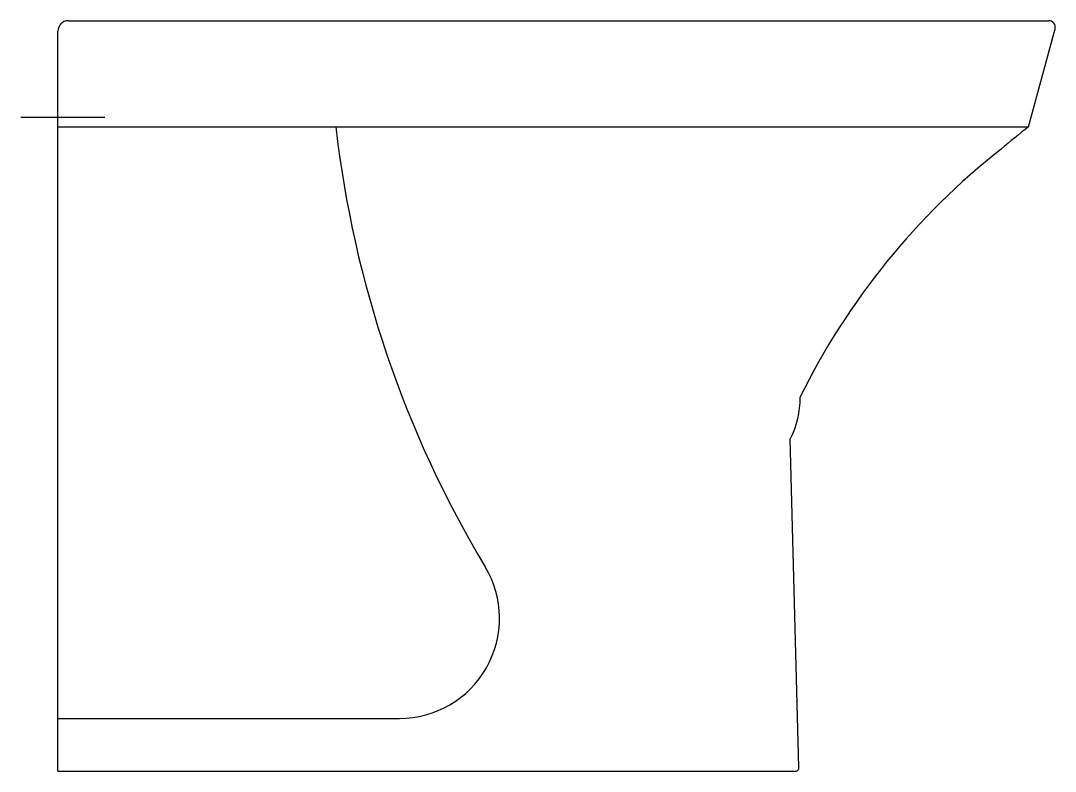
# Model space of a CAD drawing. Extents: x -695.317 to -694.793, y 571.249 to 571.63.
import ezdxf

# ---------------------------------------------------------------- set-up
doc = ezdxf.new("R2010")
doc.units = 0
doc.header["$LTSCALE"] = 0.283733
doc.header["$MEASUREMENT"] = 0
doc.linetypes.add('AXES', pattern=[0.54, 0.3, -0.08, 0.08, -0.08])
doc.linetypes.add('CONTINU', pattern=[0])
doc.layers.get('0').update_dxf_attribs({"linetype": 'CONTINUOUS'})
doc.layers.add('DECA_EIXOS', color=5, linetype='AXES')

msp = doc.modelspace()

# ---------------------------------------------------------------- linework, layer by layer
at = {"linetype": 'CONTINUOUS'}
msp.add_line((-694.92296, 571.25157), (-694.92734, 571.41776), dxfattribs=at)
at = {"linetype": 'CONTINU'}
for points in [[(-695.29292, 571.6295, 0.414203), (-695.29822, 571.6242)], [(-694.79307, 571.62541, 0.494943), (-694.79632, 571.6295)], [(-695.15741, 571.5757, 0.107365), (-695.08173, 571.35292)], [(-694.80648, 571.5757, 0.017026), (-694.82041, 571.5645)], [(-694.82041, 571.5645, 0.111838), (-694.92237, 571.43879)], [(-694.92237, 571.43879, -0.118391), (-694.92734, 571.41776)], [(-695.12522, 571.27627, 0.583215), (-695.08173, 571.35292)], [(-694.92496, 571.2495, 0.549434), (-694.92296, 571.25157)]]:
    msp.add_lwpolyline(points, format="xyb", dxfattribs=at)
for points in [[(-695.29292, 571.6295), (-695.18857, 571.6295)], [(-695.18857, 571.6295), (-694.79632, 571.6295)], [(-695.29822, 571.2495), (-695.29822, 571.6242)], [(-694.80648, 571.5757), (-694.79307, 571.62541)], [(-695.29822, 571.5757), (-694.80648, 571.5757)], [(-695.29822, 571.27627), (-695.12522, 571.27627)], [(-695.29822, 571.2495), (-694.92496, 571.2495)]]:
    msp.add_lwpolyline(points, dxfattribs=at)
at = {"layer": 'DECA_EIXOS'}
msp.add_lwpolyline([(-695.31708, 571.58072), (-695.2744, 571.58072)], dxfattribs=at)

doc.saveas('drawing.dxf')
